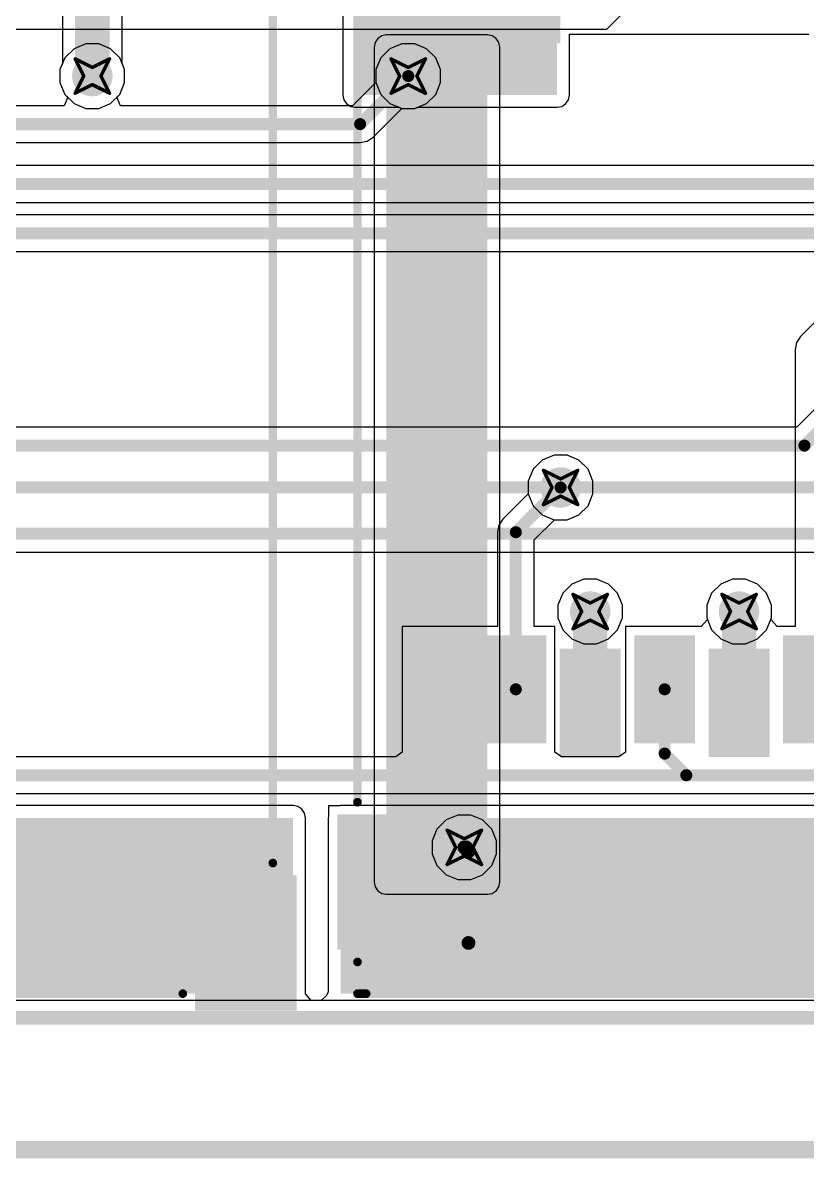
# Model space of a CAD drawing. Header units: inches. Extents: x -3 to 289, y -11 to 89.
# Drawn here: x 88.08 to 99.68, y -9.56 to 7.24 of the extents above; entities that cross this region are included whole.
import ezdxf

# ---------------------------------------------------------------- set-up
doc = ezdxf.new("R2010")
doc.units = ezdxf.units.IN
for name, color, linetype in [('Board Cutout', 216, 'Continuous'), ('Bottom Layer', 5, 'Continuous'), ('Dimension', 6, 'Continuous'), ('Drill Drawing', 1, 'Continuous'), ('Layer 1', 16, 'Continuous'), ('Layer 2', 76, 'Continuous'), ('Top Layer', 1, 'Continuous'), ('Top Overlay', 2, 'Continuous'), ('Top Paste', 8, 'Continuous'), ('Top Solder', 216, 'Continuous'), ('Via Holes', 16, 'Continuous')]:
    doc.layers.add(name, color=color, linetype=linetype)

# ---------------------------------------------------------------- blocks, each defined once
blk = doc.blocks.new('693071010811_4')
at = {"layer": 'Top Layer'}
for points in [[(-5.875, 7.725), (-4.075, 7.725), (-4.075, 6.325), (-5.875, 6.325)], [(-0.175, 7.725), (1.625, 7.725), (1.625, 6.325), (-0.175, 6.325)], [(0.415, -2.125), (1.215, -2.125), (1.215, -3.625), (0.415, -3.625)], [(-6.185, -2.525), (-5.385, -2.525), (-5.385, -4.025), (-6.185, -4.025)], [(-5.085, -2.525), (-4.285, -2.525), (-4.285, -4.025), (-5.085, -4.025)], [(-2.885, -2.525), (-2.085, -2.525), (-2.085, -4.025), (-2.885, -4.025)], [(-0.685, -2.525), (0.115, -2.525), (0.115, -4.025), (-0.685, -4.025)], [(1.515, -2.525), (2.315, -2.525), (2.315, -4.025), (1.515, -4.025)], [(-3.985, -2.725), (-3.185, -2.725), (-3.185, -4.225), (-3.985, -4.225)], [(-1.785, -2.725), (-0.985, -2.725), (-0.985, -4.225), (-1.785, -4.225)], [(-7.275, -5.175), (-5.875, -5.175), (-5.875, -7.075), (-7.275, -7.075)], [(5.875, -6.075), (7.275, -6.075), (7.275, -7.975), (5.875, -7.975)]]:
    blk.add_hatch(color=1, dxfattribs=at).paths.add_polyline_path(points)
at = {"layer": 'Top Paste'}
for points in [[(-5.875, 7.725), (-4.075, 7.725), (-4.075, 6.325), (-5.875, 6.325)], [(-0.175, 7.725), (1.625, 7.725), (1.625, 6.325), (-0.175, 6.325)], [(0.415, -2.125), (1.215, -2.125), (1.215, -3.625), (0.415, -3.625)], [(-6.185, -2.525), (-5.385, -2.525), (-5.385, -4.025), (-6.185, -4.025)], [(-5.085, -2.525), (-4.285, -2.525), (-4.285, -4.025), (-5.085, -4.025)], [(-2.885, -2.525), (-2.085, -2.525), (-2.085, -4.025), (-2.885, -4.025)], [(-0.685, -2.525), (0.115, -2.525), (0.115, -4.025), (-0.685, -4.025)], [(1.515, -2.525), (2.315, -2.525), (2.315, -4.025), (1.515, -4.025)], [(-3.985, -2.725), (-3.185, -2.725), (-3.185, -4.225), (-3.985, -4.225)], [(-1.785, -2.725), (-0.985, -2.725), (-0.985, -4.225), (-1.785, -4.225)], [(-7.275, -5.175), (-5.875, -5.175), (-5.875, -7.075), (-7.275, -7.075)], [(5.875, -6.075), (7.275, -6.075), (7.275, -7.975), (5.875, -7.975)]]:
    blk.add_hatch(color=8, dxfattribs=at).paths.add_polyline_path(points)
at = {"layer": 'Top Solder'}
for points in [[(-5.925, 7.775), (-4.025, 7.775), (-4.025, 6.275), (-5.925, 6.275)], [(-0.225, 7.775), (1.675, 7.775), (1.675, 6.275), (-0.225, 6.275)], [(0.365, -2.075), (1.265, -2.075), (1.265, -3.675), (0.365, -3.675)], [(-6.235, -2.475), (-5.335, -2.475), (-5.335, -4.075), (-6.235, -4.075)], [(-5.135, -2.475), (-4.235, -2.475), (-4.235, -4.075), (-5.135, -4.075)], [(-2.935, -2.475), (-2.035, -2.475), (-2.035, -4.075), (-2.935, -4.075)], [(-0.735, -2.475), (0.165, -2.475), (0.165, -4.075), (-0.735, -4.075)], [(1.465, -2.475), (2.365, -2.475), (2.365, -4.075), (1.465, -4.075)], [(-4.035, -2.675), (-3.135, -2.675), (-3.135, -4.275), (-4.035, -4.275)], [(-1.835, -2.675), (-0.935, -2.675), (-0.935, -4.275), (-1.835, -4.275)], [(-7.325, -5.125), (-5.825, -5.125), (-5.825, -7.125), (-7.325, -7.125)], [(5.825, -6.025), (7.325, -6.025), (7.325, -8.025), (5.825, -8.025)]]:
    blk.add_hatch(color=216, dxfattribs=at).paths.add_polyline_path(points)
at = {"layer": 'Top Overlay'}
for points in [[(-7.025, 7.425, 0.127, 0.127, 0), (-6.106, 7.425, 0.127, 0.127, 0)], [(-7.025, 7.175, 0.127, 0.127, 0), (-7.025, 7.425, 0.127, 0.127, 0)], [(-3.844, 7.425, 0.127, 0.127, 0), (-0.406, 7.425, 0.127, 0.127, 0)], [(1.855, 7.426, 0.127, 0.127, 0), (5.274, 7.426, 0.127, 0.127, 0)], [(5.274, 7.426, 0.127, 0.127, 0), (6.975, 7.426, 0.127, 0.127, 0)], [(6.975, -5.844, 0.127, 0.127, 0), (6.975, 7.426, 0.127, 0.127, 0)], [(-7.025, -4.944, 0.127, 0.127, 0), (-7.025, 7.175, 0.127, 0.127, 0)], [(-7.025, -7.775, 0.127, 0.127, 0), (-7.025, -7.306, 0.127, 0.127, 0)], [(-7.025, -7.775, 0.127, 0.127, 0), (-6.896, -7.775, 0.127, 0.127, 0)], [(-6.896, -7.775, 0.127, 0.127, 0), (5.644, -7.775, 0.127, 0.127, 0)]]:
    blk.add_lwpolyline(points, format="xyseb", dxfattribs=at)
for points in [[(-7.057, 7.425, 0.0635, 0.0635, 1), (-6.993, 7.425, 0.0635, 0.0635, 1)], [(-7.057, 7.425, 0.0635, 0.0635, 1), (-6.993, 7.425, 0.0635, 0.0635, 1)], [(-6.138, 7.425, 0.0635, 0.0635, 1), (-6.074, 7.425, 0.0635, 0.0635, 1)], [(-3.876, 7.425, 0.0635, 0.0635, 1), (-3.812, 7.425, 0.0635, 0.0635, 1)], [(-0.438, 7.425, 0.0635, 0.0635, 1), (-0.374, 7.425, 0.0635, 0.0635, 1)], [(1.824, 7.426, 0.0635, 0.0635, 1), (1.887, 7.426, 0.0635, 0.0635, 1)], [(5.242, 7.426, 0.0635, 0.0635, 1), (5.306, 7.426, 0.0635, 0.0635, 1)], [(5.242, 7.426, 0.0635, 0.0635, 1), (5.306, 7.426, 0.0635, 0.0635, 1)], [(6.943, 7.426, 0.0635, 0.0635, 1), (7.007, 7.426, 0.0635, 0.0635, 1)], [(6.943, 7.426, 0.0635, 0.0635, 1), (7.007, 7.426, 0.0635, 0.0635, 1)], [(-7.057, 7.175, 0.0635, 0.0635, 1), (-6.993, 7.175, 0.0635, 0.0635, 1)], [(-7.057, 7.175, 0.0635, 0.0635, 1), (-6.993, 7.175, 0.0635, 0.0635, 1)], [(-7.057, -4.944, 0.0635, 0.0635, 1), (-6.993, -4.944, 0.0635, 0.0635, 1)], [(6.943, -5.844, 0.0635, 0.0635, 1), (7.007, -5.844, 0.0635, 0.0635, 1)], [(-7.057, -7.306, 0.0635, 0.0635, 1), (-6.993, -7.306, 0.0635, 0.0635, 1)], [(-7.057, -7.775, 0.0635, 0.0635, 1), (-6.993, -7.775, 0.0635, 0.0635, 1)], [(-7.057, -7.775, 0.0635, 0.0635, 1), (-6.993, -7.775, 0.0635, 0.0635, 1)], [(-6.928, -7.775, 0.0635, 0.0635, 1), (-6.864, -7.775, 0.0635, 0.0635, 1)], [(-6.928, -7.775, 0.0635, 0.0635, 1), (-6.864, -7.775, 0.0635, 0.0635, 1)], [(5.612, -7.775, 0.0635, 0.0635, 1), (5.676, -7.775, 0.0635, 0.0635, 1)]]:
    blk.add_lwpolyline(points, format="xyseb", close=True, dxfattribs=at)
blk = doc.blocks.new('693071010811_83')
at = {"layer": 'Top Layer'}
for points in [[(-5.875, 7.725), (-4.075, 7.725), (-4.075, 6.325), (-5.875, 6.325)], [(-0.175, 7.725), (1.625, 7.725), (1.625, 6.325), (-0.175, 6.325)], [(0.415, -2.125), (1.215, -2.125), (1.215, -3.625), (0.415, -3.625)], [(-6.185, -2.525), (-5.385, -2.525), (-5.385, -4.025), (-6.185, -4.025)], [(-5.085, -2.525), (-4.285, -2.525), (-4.285, -4.025), (-5.085, -4.025)], [(-2.885, -2.525), (-2.085, -2.525), (-2.085, -4.025), (-2.885, -4.025)], [(-0.685, -2.525), (0.115, -2.525), (0.115, -4.025), (-0.685, -4.025)], [(1.515, -2.525), (2.315, -2.525), (2.315, -4.025), (1.515, -4.025)], [(-3.985, -2.725), (-3.185, -2.725), (-3.185, -4.225), (-3.985, -4.225)], [(-1.785, -2.725), (-0.985, -2.725), (-0.985, -4.225), (-1.785, -4.225)], [(-7.275, -5.175), (-5.875, -5.175), (-5.875, -7.075), (-7.275, -7.075)], [(5.875, -6.075), (7.275, -6.075), (7.275, -7.975), (5.875, -7.975)]]:
    blk.add_hatch(color=1, dxfattribs=at).paths.add_polyline_path(points)
at = {"layer": 'Top Paste'}
for points in [[(-5.875, 7.725), (-4.075, 7.725), (-4.075, 6.325), (-5.875, 6.325)], [(-0.175, 7.725), (1.625, 7.725), (1.625, 6.325), (-0.175, 6.325)], [(0.415, -2.125), (1.215, -2.125), (1.215, -3.625), (0.415, -3.625)], [(-6.185, -2.525), (-5.385, -2.525), (-5.385, -4.025), (-6.185, -4.025)], [(-5.085, -2.525), (-4.285, -2.525), (-4.285, -4.025), (-5.085, -4.025)], [(-2.885, -2.525), (-2.085, -2.525), (-2.085, -4.025), (-2.885, -4.025)], [(-0.685, -2.525), (0.115, -2.525), (0.115, -4.025), (-0.685, -4.025)], [(1.515, -2.525), (2.315, -2.525), (2.315, -4.025), (1.515, -4.025)], [(-3.985, -2.725), (-3.185, -2.725), (-3.185, -4.225), (-3.985, -4.225)], [(-1.785, -2.725), (-0.985, -2.725), (-0.985, -4.225), (-1.785, -4.225)], [(-7.275, -5.175), (-5.875, -5.175), (-5.875, -7.075), (-7.275, -7.075)], [(5.875, -6.075), (7.275, -6.075), (7.275, -7.975), (5.875, -7.975)]]:
    blk.add_hatch(color=8, dxfattribs=at).paths.add_polyline_path(points)
at = {"layer": 'Top Solder'}
for points in [[(-5.925, 7.775), (-4.025, 7.775), (-4.025, 6.275), (-5.925, 6.275)], [(-0.225, 7.775), (1.675, 7.775), (1.675, 6.275), (-0.225, 6.275)], [(0.365, -2.075), (1.265, -2.075), (1.265, -3.675), (0.365, -3.675)], [(-6.235, -2.475), (-5.335, -2.475), (-5.335, -4.075), (-6.235, -4.075)], [(-5.135, -2.475), (-4.235, -2.475), (-4.235, -4.075), (-5.135, -4.075)], [(-2.935, -2.475), (-2.035, -2.475), (-2.035, -4.075), (-2.935, -4.075)], [(-0.735, -2.475), (0.165, -2.475), (0.165, -4.075), (-0.735, -4.075)], [(1.465, -2.475), (2.365, -2.475), (2.365, -4.075), (1.465, -4.075)], [(-4.035, -2.675), (-3.135, -2.675), (-3.135, -4.275), (-4.035, -4.275)], [(-1.835, -2.675), (-0.935, -2.675), (-0.935, -4.275), (-1.835, -4.275)], [(-7.325, -5.125), (-5.825, -5.125), (-5.825, -7.125), (-7.325, -7.125)], [(5.825, -6.025), (7.325, -6.025), (7.325, -8.025), (5.825, -8.025)]]:
    blk.add_hatch(color=216, dxfattribs=at).paths.add_polyline_path(points)
at = {"layer": 'Top Overlay'}
for points in [[(-7.025, 7.175, 0.127, 0.127, 0), (-7.025, 7.425, 0.127, 0.127, 0)], [(-7.025, 7.425, 0.127, 0.127, 0), (-6.106, 7.425, 0.127, 0.127, 0)], [(-3.844, 7.425, 0.127, 0.127, 0), (-0.406, 7.425, 0.127, 0.127, 0)], [(1.855, 7.426, 0.127, 0.127, 0), (5.274, 7.426, 0.127, 0.127, 0)], [(5.274, 7.426, 0.127, 0.127, 0), (6.975, 7.426, 0.127, 0.127, 0)], [(6.975, -5.844, 0.127, 0.127, 0), (6.975, 7.426, 0.127, 0.127, 0)], [(-7.025, -4.944, 0.127, 0.127, 0), (-7.025, 7.175, 0.127, 0.127, 0)], [(-7.025, -7.775, 0.127, 0.127, 0), (-7.025, -7.306, 0.127, 0.127, 0)], [(-7.025, -7.775, 0.127, 0.127, 0), (-6.896, -7.775, 0.127, 0.127, 0)], [(-6.896, -7.775, 0.127, 0.127, 0), (5.644, -7.775, 0.127, 0.127, 0)]]:
    blk.add_lwpolyline(points, format="xyseb", dxfattribs=at)
for points in [[(-7.057, 7.425, 0.0635, 0.0635, 1), (-6.993, 7.425, 0.0635, 0.0635, 1)], [(-7.057, 7.425, 0.0635, 0.0635, 1), (-6.993, 7.425, 0.0635, 0.0635, 1)], [(-6.138, 7.425, 0.0635, 0.0635, 1), (-6.074, 7.425, 0.0635, 0.0635, 1)], [(-3.876, 7.425, 0.0635, 0.0635, 1), (-3.812, 7.425, 0.0635, 0.0635, 1)], [(-0.438, 7.425, 0.0635, 0.0635, 1), (-0.374, 7.425, 0.0635, 0.0635, 1)], [(1.824, 7.426, 0.0635, 0.0635, 1), (1.887, 7.426, 0.0635, 0.0635, 1)], [(5.242, 7.426, 0.0635, 0.0635, 1), (5.306, 7.426, 0.0635, 0.0635, 1)], [(5.242, 7.426, 0.0635, 0.0635, 1), (5.306, 7.426, 0.0635, 0.0635, 1)], [(6.943, 7.426, 0.0635, 0.0635, 1), (7.007, 7.426, 0.0635, 0.0635, 1)], [(6.943, 7.426, 0.0635, 0.0635, 1), (7.007, 7.426, 0.0635, 0.0635, 1)], [(-7.057, 7.175, 0.0635, 0.0635, 1), (-6.993, 7.175, 0.0635, 0.0635, 1)], [(-7.057, 7.175, 0.0635, 0.0635, 1), (-6.993, 7.175, 0.0635, 0.0635, 1)], [(-7.057, -4.944, 0.0635, 0.0635, 1), (-6.993, -4.944, 0.0635, 0.0635, 1)], [(6.943, -5.844, 0.0635, 0.0635, 1), (7.007, -5.844, 0.0635, 0.0635, 1)], [(-7.057, -7.306, 0.0635, 0.0635, 1), (-6.993, -7.306, 0.0635, 0.0635, 1)], [(-7.057, -7.775, 0.0635, 0.0635, 1), (-6.993, -7.775, 0.0635, 0.0635, 1)], [(-7.057, -7.775, 0.0635, 0.0635, 1), (-6.993, -7.775, 0.0635, 0.0635, 1)], [(-6.928, -7.775, 0.0635, 0.0635, 1), (-6.864, -7.775, 0.0635, 0.0635, 1)], [(-6.928, -7.775, 0.0635, 0.0635, 1), (-6.864, -7.775, 0.0635, 0.0635, 1)], [(5.612, -7.775, 0.0635, 0.0635, 1), (5.676, -7.775, 0.0635, 0.0635, 1)]]:
    blk.add_lwpolyline(points, format="xyseb", close=True, dxfattribs=at)

msp = doc.modelspace()

# ---------------------------------------------------------------- hatches: boundary and pattern name
at = {"layer": 'Bottom Layer'}
h = msp.add_hatch(color=5, dxfattribs=at)
edge = h.paths.add_edge_path()
edge.add_arc((89.113, 6.446), 0.3, 0, 360)
h = msp.add_hatch(color=5, dxfattribs=at)
edge = h.paths.add_edge_path()
edge.add_arc((93.783, 6.446), 0.3, 0, 360)
h = msp.add_hatch(color=5, dxfattribs=at)
edge = h.paths.add_edge_path()
edge.add_arc((96.035, 0.363), 0.3, 0, 360)
h = msp.add_hatch(color=5, dxfattribs=at)
edge = h.paths.add_edge_path()
edge.add_arc((96.472, -1.472), 0.3, 0, 360)
h = msp.add_hatch(color=5, dxfattribs=at)
edge = h.paths.add_edge_path()
edge.add_arc((98.672, -1.472), 0.3, 0, 360)
h = msp.add_hatch(color=5, dxfattribs=at)
edge = h.paths.add_edge_path()
edge.add_arc((94.612, -4.959), 0.3, 0, 360)
at = {"layer": 'Layer 1'}
h = msp.add_hatch(color=16, dxfattribs=at)
edge = h.paths.add_edge_path()
edge.add_arc((89.113, 6.446), 0.3, 0, 360)
h = msp.add_hatch(color=16, dxfattribs=at)
edge = h.paths.add_edge_path()
edge.add_arc((93.783, 6.446), 0.3, 0, 360)
h = msp.add_hatch(color=16, dxfattribs=at)
edge = h.paths.add_edge_path()
edge.add_arc((96.035, 0.363), 0.3, 0, 360)
h = msp.add_hatch(color=16, dxfattribs=at)
edge = h.paths.add_edge_path()
edge.add_arc((96.472, -1.472), 0.3, 0, 360)
h = msp.add_hatch(color=16, dxfattribs=at)
edge = h.paths.add_edge_path()
edge.add_arc((98.672, -1.472), 0.3, 0, 360)
h = msp.add_hatch(color=16, dxfattribs=at)
edge = h.paths.add_edge_path()
edge.add_arc((94.612, -4.959), 0.3, 0, 360)
at = {"layer": 'Layer 2'}
h = msp.add_hatch(color=76, dxfattribs=at)
edge = h.paths.add_edge_path()
edge.add_arc((89.113, 6.446), 0.3, 0, 360)
msp.add_hatch(color=76, dxfattribs=at).paths.add_polyline_path([(93.461, -5.472), (94.953, -5.472), (94.953, 6.873), (93.461, 6.873)])
h = msp.add_hatch(color=76, dxfattribs=at)
edge = h.paths.add_edge_path()
edge.add_arc((93.783, 6.446), 0.3, 0, 360)
h = msp.add_hatch(color=76, dxfattribs=at)
edge = h.paths.add_edge_path()
edge.add_arc((96.035, 0.363), 0.3, 0, 360)
h = msp.add_hatch(color=76, dxfattribs=at)
edge = h.paths.add_edge_path()
edge.add_arc((96.472, -1.472), 0.3, 0, 360)
h = msp.add_hatch(color=76, dxfattribs=at)
edge = h.paths.add_edge_path()
edge.add_arc((98.672, -1.472), 0.3, 0, 360)
h = msp.add_hatch(color=76, dxfattribs=at)
edge = h.paths.add_edge_path()
edge.add_arc((94.612, -4.959), 0.3, 0, 360)
at = {"layer": 'Top Layer'}
for points in [[(92.997, 6.166), (95.982, 6.166), (95.982, 8.378), (92.997, 8.378)], [(77.531, -7.122), (92.081, -7.122), (92.081, -4.522), (77.531, -4.522)], [(92.782, -7.122), (107.332, -7.122), (107.332, -4.522), (92.782, -4.522)]]:
    msp.add_hatch(color=1, dxfattribs=at).paths.add_polyline_path(points)
h = msp.add_hatch(color=1, dxfattribs=at)
edge = h.paths.add_edge_path()
edge.add_arc((89.113, 6.446), 0.3, 0, 360)
h = msp.add_hatch(color=1, dxfattribs=at)
edge = h.paths.add_edge_path()
edge.add_arc((93.783, 6.446), 0.3, 0, 360)
h = msp.add_hatch(color=1, dxfattribs=at)
edge = h.paths.add_edge_path()
edge.add_arc((96.035, 0.363), 0.3, 0, 360)
h = msp.add_hatch(color=1, dxfattribs=at)
edge = h.paths.add_edge_path()
edge.add_arc((96.472, -1.472), 0.3, 0, 360)
h = msp.add_hatch(color=1, dxfattribs=at)
edge = h.paths.add_edge_path()
edge.add_arc((98.672, -1.472), 0.3, 0, 360)
h = msp.add_hatch(color=1, dxfattribs=at)
edge = h.paths.add_edge_path()
edge.add_arc((94.612, -4.959), 0.3, 0, 360)
at = {"layer": 'Via Holes'}
h = msp.add_hatch(color=7, dxfattribs=at)
edge = h.paths.add_edge_path()
edge.add_arc((89.113, 6.446), 0.15, 0, 360)
h = msp.add_hatch(color=7, dxfattribs=at)
edge = h.paths.add_edge_path()
edge.add_arc((93.783, 6.446), 0.15, 0, 360)
h = msp.add_hatch(color=7, dxfattribs=at)
edge = h.paths.add_edge_path()
edge.add_arc((96.035, 0.363), 0.15, 0, 360)
h = msp.add_hatch(color=7, dxfattribs=at)
edge = h.paths.add_edge_path()
edge.add_arc((96.472, -1.472), 0.15, 0, 360)
h = msp.add_hatch(color=7, dxfattribs=at)
edge = h.paths.add_edge_path()
edge.add_arc((98.672, -1.472), 0.15, 0, 360)
h = msp.add_hatch(color=7, dxfattribs=at)
edge = h.paths.add_edge_path()
edge.add_arc((94.612, -4.959), 0.15, 0, 360)

# ---------------------------------------------------------------- linework, layer by layer
at = {"layer": 'Board Cutout'}
msp.add_lwpolyline([(62.09, -7.48, 0.2, 0.2, 0), (122.978, -7.48, 0.2, 0.2, 0)], format="xyseb", dxfattribs=at)
at = {"layer": 'Bottom Layer'}
for p, q in [((96.719, 7.14), (98.825, 9.246)), ((71.25, 7.14), (96.719, 7.14)), ((89.018, 6.924), (88.843, 6.851)), ((89.208, 6.924), (89.018, 6.924)), ((89.384, 6.851), (89.208, 6.924)), ((93.688, 6.924), (93.512, 6.851)), ((93.878, 6.924), (93.688, 6.924)), ((94.054, 6.851), (93.878, 6.924)), ((88.708, 6.717), (88.635, 6.541)), ((88.843, 6.851), (88.708, 6.717)), ((89.518, 6.717), (89.384, 6.851)), ((89.591, 6.541), (89.518, 6.717)), ((93.378, 6.717), (93.305, 6.541)), ((93.512, 6.851), (93.378, 6.717)), ((94.188, 6.717), (94.054, 6.851)), ((94.261, 6.541), (94.188, 6.717)), ((88.635, 6.541), (88.635, 6.351)), ((89.591, 6.351), (89.591, 6.541)), ((93.305, 6.541), (93.305, 6.351)), ((94.261, 6.351), (94.261, 6.541)), ((88.635, 6.351), (88.708, 6.175)), ((89.518, 6.175), (89.591, 6.351)), ((93.305, 6.351), (93.378, 6.175)), ((94.188, 6.175), (94.261, 6.351)), ((88.708, 6.175), (88.843, 6.041)), ((89.384, 6.041), (89.518, 6.175)), ((93.378, 6.175), (93.512, 6.041)), ((94.054, 6.041), (94.188, 6.175)), ((88.843, 6.041), (89.018, 5.968)), ((89.018, 5.968), (89.208, 5.968)), ((89.208, 5.968), (89.384, 6.041)), ((93.512, 6.041), (93.688, 5.968)), ((93.688, 5.968), (93.878, 5.968)), ((93.878, 5.968), (94.054, 6.041)), ((95.94, 0.841), (95.764, 0.768)), ((96.13, 0.841), (95.94, 0.841)), ((96.305, 0.768), (96.13, 0.841)), ((95.764, 0.768), (95.63, 0.634)), ((96.44, 0.634), (96.305, 0.768)), ((95.63, 0.634), (95.557, 0.458)), ((96.513, 0.458), (96.44, 0.634)), ((95.557, 0.458), (95.557, 0.268)), ((96.513, 0.268), (96.513, 0.458)), ((95.557, 0.268), (95.63, 0.093)), ((96.44, 0.093), (96.513, 0.268)), ((95.63, 0.093), (95.764, -0.042)), ((96.305, -0.042), (96.44, 0.093)), ((95.764, -0.042), (95.94, -0.114)), ((95.94, -0.114), (96.13, -0.114)), ((96.13, -0.114), (96.305, -0.042)), ((96.377, -0.994), (96.202, -1.067)), ((96.567, -0.994), (96.377, -0.994)), ((96.743, -1.067), (96.567, -0.994)), ((96.202, -1.067), (96.067, -1.201)), ((96.877, -1.201), (96.743, -1.067)), ((96.067, -1.201), (95.995, -1.377)), ((96.95, -1.377), (96.877, -1.201)), ((95.995, -1.377), (95.995, -1.567)), ((96.95, -1.567), (96.95, -1.377)), ((95.995, -1.567), (96.067, -1.743)), ((96.877, -1.743), (96.95, -1.567)), ((96.067, -1.743), (96.202, -1.877)), ((96.743, -1.877), (96.877, -1.743)), ((96.202, -1.877), (96.377, -1.95)), ((96.377, -1.95), (96.567, -1.95)), ((96.567, -1.95), (96.743, -1.877)), ((94.517, -4.481), (94.341, -4.554)), ((94.707, -4.481), (94.517, -4.481)), ((94.882, -4.554), (94.707, -4.481)), ((94.207, -4.688), (94.134, -4.864)), ((94.341, -4.554), (94.207, -4.688)), ((95.017, -4.688), (94.882, -4.554)), ((95.089, -4.864), (95.017, -4.688)), ((94.134, -4.864), (94.134, -5.054)), ((95.089, -5.054), (95.089, -4.864)), ((94.134, -5.054), (94.207, -5.229)), ((95.017, -5.229), (95.089, -5.054)), ((94.207, -5.229), (94.341, -5.364)), ((94.341, -5.364), (94.517, -5.436)), ((94.707, -5.436), (94.882, -5.364)), ((94.882, -5.364), (95.017, -5.229)), ((94.517, -5.436), (94.707, -5.436)), ((106.931, -7.221), (62.09, -7.221))]:
    msp.add_line(p, q, dxfattribs=at)
at = {"layer": 'Dimension'}
msp.add_lwpolyline([(67.831, -9.429, 0.254, 0.254, 0), (124.998, -9.429, 0.254, 0.254, 0)], format="xyseb", dxfattribs=at)
at = {"layer": 'Drill Drawing'}
for points in [[(88.859, 6.7, 0.0508, 0.0508, 0), (89.113, 6.573, 0.0508, 0.0508, 0)], [(88.859, 6.7, 0.0508, 0.0508, 0), (88.986, 6.446, 0.0508, 0.0508, 0)], [(89.113, 6.573, 0.0508, 0.0508, 0), (89.367, 6.7, 0.0508, 0.0508, 0)], [(89.24, 6.446, 0.0508, 0.0508, 0), (89.367, 6.7, 0.0508, 0.0508, 0)], [(93.529, 6.7, 0.0508, 0.0508, 0), (93.783, 6.573, 0.0508, 0.0508, 0)], [(93.529, 6.7, 0.0508, 0.0508, 0), (93.656, 6.446, 0.0508, 0.0508, 0)], [(93.783, 6.573, 0.0508, 0.0508, 0), (94.037, 6.7, 0.0508, 0.0508, 0)], [(93.91, 6.446, 0.0508, 0.0508, 0), (94.037, 6.7, 0.0508, 0.0508, 0)], [(88.859, 6.192, 0.0508, 0.0508, 0), (88.986, 6.446, 0.0508, 0.0508, 0)], [(89.24, 6.446, 0.0508, 0.0508, 0), (89.367, 6.192, 0.0508, 0.0508, 0)], [(93.529, 6.192, 0.0508, 0.0508, 0), (93.656, 6.446, 0.0508, 0.0508, 0)], [(93.91, 6.446, 0.0508, 0.0508, 0), (94.037, 6.192, 0.0508, 0.0508, 0)], [(88.859, 6.192, 0.0508, 0.0508, 0), (89.113, 6.319, 0.0508, 0.0508, 0)], [(89.113, 6.319, 0.0508, 0.0508, 0), (89.367, 6.192, 0.0508, 0.0508, 0)], [(93.529, 6.192, 0.0508, 0.0508, 0), (93.783, 6.319, 0.0508, 0.0508, 0)], [(93.783, 6.319, 0.0508, 0.0508, 0), (94.037, 6.192, 0.0508, 0.0508, 0)], [(95.781, 0.617, 0.0508, 0.0508, 0), (96.035, 0.49, 0.0508, 0.0508, 0)], [(95.781, 0.617, 0.0508, 0.0508, 0), (95.908, 0.363, 0.0508, 0.0508, 0)], [(96.035, 0.49, 0.0508, 0.0508, 0), (96.289, 0.617, 0.0508, 0.0508, 0)], [(96.162, 0.363, 0.0508, 0.0508, 0), (96.289, 0.617, 0.0508, 0.0508, 0)], [(95.781, 0.109, 0.0508, 0.0508, 0), (95.908, 0.363, 0.0508, 0.0508, 0)], [(96.162, 0.363, 0.0508, 0.0508, 0), (96.289, 0.109, 0.0508, 0.0508, 0)], [(95.781, 0.109, 0.0508, 0.0508, 0), (96.035, 0.236, 0.0508, 0.0508, 0)], [(96.035, 0.236, 0.0508, 0.0508, 0), (96.289, 0.109, 0.0508, 0.0508, 0)], [(96.218, -1.218, 0.0508, 0.0508, 0), (96.472, -1.345, 0.0508, 0.0508, 0)], [(96.218, -1.218, 0.0508, 0.0508, 0), (96.345, -1.472, 0.0508, 0.0508, 0)], [(96.472, -1.345, 0.0508, 0.0508, 0), (96.726, -1.218, 0.0508, 0.0508, 0)], [(96.599, -1.472, 0.0508, 0.0508, 0), (96.726, -1.218, 0.0508, 0.0508, 0)], [(98.418, -1.218, 0.0508, 0.0508, 0), (98.672, -1.345, 0.0508, 0.0508, 0)], [(98.418, -1.218, 0.0508, 0.0508, 0), (98.545, -1.472, 0.0508, 0.0508, 0)], [(98.672, -1.345, 0.0508, 0.0508, 0), (98.926, -1.218, 0.0508, 0.0508, 0)], [(98.799, -1.472, 0.0508, 0.0508, 0), (98.926, -1.218, 0.0508, 0.0508, 0)], [(96.218, -1.726, 0.0508, 0.0508, 0), (96.345, -1.472, 0.0508, 0.0508, 0)], [(96.599, -1.472, 0.0508, 0.0508, 0), (96.726, -1.726, 0.0508, 0.0508, 0)], [(98.418, -1.726, 0.0508, 0.0508, 0), (98.545, -1.472, 0.0508, 0.0508, 0)], [(98.799, -1.472, 0.0508, 0.0508, 0), (98.926, -1.726, 0.0508, 0.0508, 0)], [(96.218, -1.726, 0.0508, 0.0508, 0), (96.472, -1.599, 0.0508, 0.0508, 0)], [(96.472, -1.599, 0.0508, 0.0508, 0), (96.726, -1.726, 0.0508, 0.0508, 0)], [(98.418, -1.726, 0.0508, 0.0508, 0), (98.672, -1.599, 0.0508, 0.0508, 0)], [(98.672, -1.599, 0.0508, 0.0508, 0), (98.926, -1.726, 0.0508, 0.0508, 0)], [(94.358, -4.705, 0.0508, 0.0508, 0), (94.612, -4.832, 0.0508, 0.0508, 0)], [(94.358, -4.705, 0.0508, 0.0508, 0), (94.485, -4.959, 0.0508, 0.0508, 0)], [(94.612, -4.832, 0.0508, 0.0508, 0), (94.866, -4.705, 0.0508, 0.0508, 0)], [(94.739, -4.959, 0.0508, 0.0508, 0), (94.866, -4.705, 0.0508, 0.0508, 0)], [(94.358, -5.213, 0.0508, 0.0508, 0), (94.485, -4.959, 0.0508, 0.0508, 0)], [(94.739, -4.959, 0.0508, 0.0508, 0), (94.866, -5.213, 0.0508, 0.0508, 0)], [(94.358, -5.213, 0.0508, 0.0508, 0), (94.612, -5.086, 0.0508, 0.0508, 0)], [(94.612, -5.086, 0.0508, 0.0508, 0), (94.866, -5.213, 0.0508, 0.0508, 0)]]:
    msp.add_lwpolyline(points, format="xyseb", dxfattribs=at)
for points in [[(88.847, 6.7, 0.0254, 0.0254, 1), (88.872, 6.7, 0.0254, 0.0254, 1)], [(88.847, 6.7, 0.0254, 0.0254, 1), (88.872, 6.7, 0.0254, 0.0254, 1)], [(89.355, 6.7, 0.0254, 0.0254, 1), (89.38, 6.7, 0.0254, 0.0254, 1)], [(89.355, 6.7, 0.0254, 0.0254, 1), (89.38, 6.7, 0.0254, 0.0254, 1)], [(93.516, 6.7, 0.0254, 0.0254, 1), (93.542, 6.7, 0.0254, 0.0254, 1)], [(93.516, 6.7, 0.0254, 0.0254, 1), (93.542, 6.7, 0.0254, 0.0254, 1)], [(94.024, 6.7, 0.0254, 0.0254, 1), (94.05, 6.7, 0.0254, 0.0254, 1)], [(94.024, 6.7, 0.0254, 0.0254, 1), (94.05, 6.7, 0.0254, 0.0254, 1)], [(89.101, 6.573, 0.0254, 0.0254, 1), (89.126, 6.573, 0.0254, 0.0254, 1)], [(89.101, 6.573, 0.0254, 0.0254, 1), (89.126, 6.573, 0.0254, 0.0254, 1)], [(93.77, 6.573, 0.0254, 0.0254, 1), (93.796, 6.573, 0.0254, 0.0254, 1)], [(93.77, 6.573, 0.0254, 0.0254, 1), (93.796, 6.573, 0.0254, 0.0254, 1)], [(88.974, 6.446, 0.0254, 0.0254, 1), (88.999, 6.446, 0.0254, 0.0254, 1)], [(88.974, 6.446, 0.0254, 0.0254, 1), (88.999, 6.446, 0.0254, 0.0254, 1)], [(89.228, 6.446, 0.0254, 0.0254, 1), (89.253, 6.446, 0.0254, 0.0254, 1)], [(89.228, 6.446, 0.0254, 0.0254, 1), (89.253, 6.446, 0.0254, 0.0254, 1)], [(93.643, 6.446, 0.0254, 0.0254, 1), (93.669, 6.446, 0.0254, 0.0254, 1)], [(93.643, 6.446, 0.0254, 0.0254, 1), (93.669, 6.446, 0.0254, 0.0254, 1)], [(93.897, 6.446, 0.0254, 0.0254, 1), (93.923, 6.446, 0.0254, 0.0254, 1)], [(93.897, 6.446, 0.0254, 0.0254, 1), (93.923, 6.446, 0.0254, 0.0254, 1)], [(88.847, 6.192, 0.0254, 0.0254, 1), (88.872, 6.192, 0.0254, 0.0254, 1)], [(88.847, 6.192, 0.0254, 0.0254, 1), (88.872, 6.192, 0.0254, 0.0254, 1)], [(89.101, 6.319, 0.0254, 0.0254, 1), (89.126, 6.319, 0.0254, 0.0254, 1)], [(89.101, 6.319, 0.0254, 0.0254, 1), (89.126, 6.319, 0.0254, 0.0254, 1)], [(89.355, 6.192, 0.0254, 0.0254, 1), (89.38, 6.192, 0.0254, 0.0254, 1)], [(89.355, 6.192, 0.0254, 0.0254, 1), (89.38, 6.192, 0.0254, 0.0254, 1)], [(93.516, 6.192, 0.0254, 0.0254, 1), (93.542, 6.192, 0.0254, 0.0254, 1)], [(93.516, 6.192, 0.0254, 0.0254, 1), (93.542, 6.192, 0.0254, 0.0254, 1)], [(93.77, 6.319, 0.0254, 0.0254, 1), (93.796, 6.319, 0.0254, 0.0254, 1)], [(93.77, 6.319, 0.0254, 0.0254, 1), (93.796, 6.319, 0.0254, 0.0254, 1)], [(94.024, 6.192, 0.0254, 0.0254, 1), (94.05, 6.192, 0.0254, 0.0254, 1)], [(94.024, 6.192, 0.0254, 0.0254, 1), (94.05, 6.192, 0.0254, 0.0254, 1)], [(95.768, 0.617, 0.0254, 0.0254, 1), (95.793, 0.617, 0.0254, 0.0254, 1)], [(95.768, 0.617, 0.0254, 0.0254, 1), (95.793, 0.617, 0.0254, 0.0254, 1)], [(96.022, 0.49, 0.0254, 0.0254, 1), (96.047, 0.49, 0.0254, 0.0254, 1)], [(96.022, 0.49, 0.0254, 0.0254, 1), (96.047, 0.49, 0.0254, 0.0254, 1)], [(96.276, 0.617, 0.0254, 0.0254, 1), (96.301, 0.617, 0.0254, 0.0254, 1)], [(96.276, 0.617, 0.0254, 0.0254, 1), (96.301, 0.617, 0.0254, 0.0254, 1)], [(95.895, 0.363, 0.0254, 0.0254, 1), (95.92, 0.363, 0.0254, 0.0254, 1)], [(95.895, 0.363, 0.0254, 0.0254, 1), (95.92, 0.363, 0.0254, 0.0254, 1)], [(96.149, 0.363, 0.0254, 0.0254, 1), (96.174, 0.363, 0.0254, 0.0254, 1)], [(96.149, 0.363, 0.0254, 0.0254, 1), (96.174, 0.363, 0.0254, 0.0254, 1)], [(96.022, 0.236, 0.0254, 0.0254, 1), (96.047, 0.236, 0.0254, 0.0254, 1)], [(96.022, 0.236, 0.0254, 0.0254, 1), (96.047, 0.236, 0.0254, 0.0254, 1)], [(95.768, 0.109, 0.0254, 0.0254, 1), (95.793, 0.109, 0.0254, 0.0254, 1)], [(95.768, 0.109, 0.0254, 0.0254, 1), (95.793, 0.109, 0.0254, 0.0254, 1)], [(96.276, 0.109, 0.0254, 0.0254, 1), (96.301, 0.109, 0.0254, 0.0254, 1)], [(96.276, 0.109, 0.0254, 0.0254, 1), (96.301, 0.109, 0.0254, 0.0254, 1)], [(96.206, -1.218, 0.0254, 0.0254, 1), (96.231, -1.218, 0.0254, 0.0254, 1)], [(96.206, -1.218, 0.0254, 0.0254, 1), (96.231, -1.218, 0.0254, 0.0254, 1)], [(96.46, -1.345, 0.0254, 0.0254, 1), (96.485, -1.345, 0.0254, 0.0254, 1)], [(96.46, -1.345, 0.0254, 0.0254, 1), (96.485, -1.345, 0.0254, 0.0254, 1)], [(96.714, -1.218, 0.0254, 0.0254, 1), (96.739, -1.218, 0.0254, 0.0254, 1)], [(96.714, -1.218, 0.0254, 0.0254, 1), (96.739, -1.218, 0.0254, 0.0254, 1)], [(98.406, -1.218, 0.0254, 0.0254, 1), (98.431, -1.218, 0.0254, 0.0254, 1)], [(98.406, -1.218, 0.0254, 0.0254, 1), (98.431, -1.218, 0.0254, 0.0254, 1)], [(98.66, -1.345, 0.0254, 0.0254, 1), (98.685, -1.345, 0.0254, 0.0254, 1)], [(98.66, -1.345, 0.0254, 0.0254, 1), (98.685, -1.345, 0.0254, 0.0254, 1)], [(98.914, -1.218, 0.0254, 0.0254, 1), (98.939, -1.218, 0.0254, 0.0254, 1)], [(98.914, -1.218, 0.0254, 0.0254, 1), (98.939, -1.218, 0.0254, 0.0254, 1)], [(96.333, -1.472, 0.0254, 0.0254, 1), (96.358, -1.472, 0.0254, 0.0254, 1)], [(96.333, -1.472, 0.0254, 0.0254, 1), (96.358, -1.472, 0.0254, 0.0254, 1)], [(96.587, -1.472, 0.0254, 0.0254, 1), (96.612, -1.472, 0.0254, 0.0254, 1)], [(96.587, -1.472, 0.0254, 0.0254, 1), (96.612, -1.472, 0.0254, 0.0254, 1)], [(98.533, -1.472, 0.0254, 0.0254, 1), (98.558, -1.472, 0.0254, 0.0254, 1)], [(98.533, -1.472, 0.0254, 0.0254, 1), (98.558, -1.472, 0.0254, 0.0254, 1)], [(98.787, -1.472, 0.0254, 0.0254, 1), (98.812, -1.472, 0.0254, 0.0254, 1)], [(98.787, -1.472, 0.0254, 0.0254, 1), (98.812, -1.472, 0.0254, 0.0254, 1)], [(96.46, -1.599, 0.0254, 0.0254, 1), (96.485, -1.599, 0.0254, 0.0254, 1)], [(96.46, -1.599, 0.0254, 0.0254, 1), (96.485, -1.599, 0.0254, 0.0254, 1)], [(98.66, -1.599, 0.0254, 0.0254, 1), (98.685, -1.599, 0.0254, 0.0254, 1)], [(98.66, -1.599, 0.0254, 0.0254, 1), (98.685, -1.599, 0.0254, 0.0254, 1)], [(96.206, -1.726, 0.0254, 0.0254, 1), (96.231, -1.726, 0.0254, 0.0254, 1)], [(96.206, -1.726, 0.0254, 0.0254, 1), (96.231, -1.726, 0.0254, 0.0254, 1)], [(96.714, -1.726, 0.0254, 0.0254, 1), (96.739, -1.726, 0.0254, 0.0254, 1)], [(96.714, -1.726, 0.0254, 0.0254, 1), (96.739, -1.726, 0.0254, 0.0254, 1)], [(98.406, -1.726, 0.0254, 0.0254, 1), (98.431, -1.726, 0.0254, 0.0254, 1)], [(98.406, -1.726, 0.0254, 0.0254, 1), (98.431, -1.726, 0.0254, 0.0254, 1)], [(98.914, -1.726, 0.0254, 0.0254, 1), (98.939, -1.726, 0.0254, 0.0254, 1)], [(98.914, -1.726, 0.0254, 0.0254, 1), (98.939, -1.726, 0.0254, 0.0254, 1)], [(94.345, -4.705, 0.0254, 0.0254, 1), (94.37, -4.705, 0.0254, 0.0254, 1)], [(94.345, -4.705, 0.0254, 0.0254, 1), (94.37, -4.705, 0.0254, 0.0254, 1)], [(94.853, -4.705, 0.0254, 0.0254, 1), (94.878, -4.705, 0.0254, 0.0254, 1)], [(94.853, -4.705, 0.0254, 0.0254, 1), (94.878, -4.705, 0.0254, 0.0254, 1)], [(94.599, -4.832, 0.0254, 0.0254, 1), (94.624, -4.832, 0.0254, 0.0254, 1)], [(94.599, -4.832, 0.0254, 0.0254, 1), (94.624, -4.832, 0.0254, 0.0254, 1)], [(94.472, -4.959, 0.0254, 0.0254, 1), (94.497, -4.959, 0.0254, 0.0254, 1)], [(94.472, -4.959, 0.0254, 0.0254, 1), (94.497, -4.959, 0.0254, 0.0254, 1)], [(94.726, -4.959, 0.0254, 0.0254, 1), (94.751, -4.959, 0.0254, 0.0254, 1)], [(94.726, -4.959, 0.0254, 0.0254, 1), (94.751, -4.959, 0.0254, 0.0254, 1)], [(94.345, -5.213, 0.0254, 0.0254, 1), (94.37, -5.213, 0.0254, 0.0254, 1)], [(94.345, -5.213, 0.0254, 0.0254, 1), (94.37, -5.213, 0.0254, 0.0254, 1)], [(94.599, -5.086, 0.0254, 0.0254, 1), (94.624, -5.086, 0.0254, 0.0254, 1)], [(94.599, -5.086, 0.0254, 0.0254, 1), (94.624, -5.086, 0.0254, 0.0254, 1)], [(94.853, -5.213, 0.0254, 0.0254, 1), (94.878, -5.213, 0.0254, 0.0254, 1)], [(94.853, -5.213, 0.0254, 0.0254, 1), (94.878, -5.213, 0.0254, 0.0254, 1)]]:
    msp.add_lwpolyline(points, format="xyseb", close=True, dxfattribs=at)
at = {"layer": 'Layer 1'}
for p, q in [((89.018, 6.924), (88.843, 6.851)), ((89.208, 6.924), (89.018, 6.924)), ((89.384, 6.851), (89.208, 6.924)), ((93.688, 6.924), (93.512, 6.851)), ((93.878, 6.924), (93.688, 6.924)), ((94.054, 6.851), (93.878, 6.924)), ((88.708, 6.717), (88.635, 6.541)), ((88.843, 6.851), (88.708, 6.717)), ((89.518, 6.717), (89.384, 6.851)), ((89.591, 6.541), (89.518, 6.717)), ((93.378, 6.717), (93.305, 6.541)), ((93.512, 6.851), (93.378, 6.717)), ((94.188, 6.717), (94.054, 6.851)), ((94.261, 6.541), (94.188, 6.717)), ((88.635, 6.541), (88.635, 6.351)), ((89.591, 6.351), (89.591, 6.541)), ((93.305, 6.541), (93.305, 6.353)), ((94.261, 6.351), (94.261, 6.541)), ((88.635, 6.351), (88.708, 6.175)), ((89.518, 6.175), (89.591, 6.351)), ((93.305, 6.353), (92.959, 6.007)), ((94.188, 6.175), (94.261, 6.351)), ((88.75, 6.134), (88.697, 6.007)), ((88.708, 6.175), (88.75, 6.134)), ((89.477, 6.134), (89.518, 6.175)), ((89.529, 6.007), (89.477, 6.134)), ((94.054, 6.041), (94.188, 6.175)), ((88.697, 6.007), (87.247, 6.007)), ((92.959, 6.007), (89.529, 6.007)), ((93.264, 5.542), (93.69, 5.968)), ((93.69, 5.968), (93.878, 5.968)), ((93.878, 5.968), (94.054, 6.041)), ((93.176, 5.483), (93.264, 5.542)), ((72.655, 5.463), (93.072, 5.463)), ((93.072, 5.463), (93.176, 5.483)), ((105.872, 5.123), (65.748, 5.123)), ((65.636, 4.579), (101.096, 4.579)), ((100.382, 2.111), (99.525, 1.254)), ((99.525, 1.254), (72.838, 1.254)), ((86.147, -0.594), (115.62, -0.594)), ((98.577, -0.994), (98.402, -1.067)), ((98.767, -0.994), (98.577, -0.994)), ((98.943, -1.067), (98.767, -0.994)), ((98.402, -1.067), (98.267, -1.201)), ((99.077, -1.201), (98.943, -1.067)), ((98.267, -1.201), (98.195, -1.377)), ((99.15, -1.377), (99.077, -1.201)), ((98.195, -1.377), (98.195, -1.567)), ((99.15, -1.567), (99.15, -1.377)), ((98.195, -1.567), (98.267, -1.743)), ((99.077, -1.743), (99.15, -1.567)), ((98.267, -1.743), (98.402, -1.877)), ((98.943, -1.877), (99.077, -1.743)), ((98.402, -1.877), (98.577, -1.95)), ((98.577, -1.95), (98.767, -1.95)), ((98.767, -1.95), (98.943, -1.877)), ((94.517, -4.481), (94.341, -4.554)), ((94.707, -4.481), (94.517, -4.481)), ((94.882, -4.554), (94.707, -4.481)), ((94.207, -4.688), (94.134, -4.864)), ((94.341, -4.554), (94.207, -4.688)), ((95.017, -4.688), (94.882, -4.554)), ((95.089, -4.864), (95.017, -4.688)), ((94.134, -4.864), (94.134, -5.054)), ((95.089, -5.054), (95.089, -4.864)), ((94.134, -5.054), (94.207, -5.229)), ((95.017, -5.229), (95.089, -5.054)), ((94.207, -5.229), (94.341, -5.364)), ((94.341, -5.364), (94.517, -5.436)), ((94.707, -5.436), (94.882, -5.364)), ((94.882, -5.364), (95.017, -5.229)), ((94.517, -5.436), (94.707, -5.436)), ((122.978, -7.221), (62.09, -7.221))]:
    msp.add_line(p, q, dxfattribs=at)
for points in [[(93.072, 5.735, 0.178, 0.178, 0), (93.783, 6.446, 0.178, 0.178, 0)], [(72.655, 5.735, 0.178, 0.178, 0), (93.072, 5.735, 0.178, 0.178, 0)], [(65.636, 4.851, 0.178, 0.178, 0), (105.985, 4.851, 0.178, 0.178, 0)], [(99.638, 0.982, 0.178, 0.178, 0), (100.86, 2.204, 0.178, 0.178, 0)], [(72.726, 0.982, 0.178, 0.178, 0), (99.638, 0.982, 0.178, 0.178, 0)], [(80.783, 0.363, 0.178, 0.178, 0), (96.035, 0.363, 0.178, 0.178, 0)], [(96.035, 0.363, 0.178, 0.178, 0), (110.472, 0.363, 0.178, 0.178, 0)], [(68.57, -0.322, 0.178, 0.178, 0), (116.024, -0.322, 0.178, 0.178, 0)]]:
    msp.add_lwpolyline(points, format="xyseb", dxfattribs=at)
for points in [[(93.738, 6.446, 0.0889, 0.0889, 1), (93.827, 6.446, 0.0889, 0.0889, 1)], [(93.027, 5.735, 0.0889, 0.0889, 1), (93.116, 5.735, 0.0889, 0.0889, 1)], [(93.027, 5.735, 0.0889, 0.0889, 1), (93.116, 5.735, 0.0889, 0.0889, 1)], [(99.594, 0.982, 0.0889, 0.0889, 1), (99.683, 0.982, 0.0889, 0.0889, 1)], [(99.594, 0.982, 0.0889, 0.0889, 1), (99.683, 0.982, 0.0889, 0.0889, 1)], [(95.99, 0.363, 0.0889, 0.0889, 1), (96.079, 0.363, 0.0889, 0.0889, 1)], [(95.99, 0.363, 0.0889, 0.0889, 1), (96.079, 0.363, 0.0889, 0.0889, 1)]]:
    msp.add_lwpolyline(points, format="xyseb", close=True, dxfattribs=at)
at = {"layer": 'Layer 2'}
for p, q in [((93.461, 7.055), (93.391, 7.041)), ((94.953, 7.055), (93.461, 7.055)), ((95.023, 7.041), (94.953, 7.055)), ((93.293, 6.943), (93.279, 6.873)), ((93.333, 7.001), (93.293, 6.943)), ((93.391, 7.041), (93.333, 7.001)), ((95.082, 7.001), (95.023, 7.041)), ((95.121, 6.943), (95.082, 7.001)), ((95.135, 6.873), (95.121, 6.943)), ((93.279, 6.873), (93.279, -5.472)), ((95.135, -5.472), (95.135, 6.873)), ((95.94, 0.841), (95.764, 0.768)), ((96.13, 0.841), (95.94, 0.841)), ((96.305, 0.768), (96.13, 0.841)), ((95.764, 0.768), (95.63, 0.634)), ((96.44, 0.634), (96.305, 0.768)), ((95.63, 0.634), (95.557, 0.458)), ((96.513, 0.458), (96.44, 0.634)), ((95.557, 0.458), (95.557, 0.268)), ((96.513, 0.268), (96.513, 0.458)), ((95.557, 0.268), (95.63, 0.093)), ((96.44, 0.093), (96.513, 0.268)), ((95.63, 0.093), (95.764, -0.042)), ((96.305, -0.042), (96.44, 0.093)), ((95.764, -0.042), (95.94, -0.114)), ((95.94, -0.114), (96.13, -0.114)), ((96.13, -0.114), (96.305, -0.042)), ((96.377, -0.994), (96.202, -1.067)), ((96.567, -0.994), (96.377, -0.994)), ((96.743, -1.067), (96.567, -0.994)), ((98.577, -0.994), (98.402, -1.067)), ((98.767, -0.994), (98.577, -0.994)), ((98.943, -1.067), (98.767, -0.994)), ((96.202, -1.067), (96.067, -1.201)), ((96.877, -1.201), (96.743, -1.067)), ((98.402, -1.067), (98.267, -1.201)), ((99.077, -1.201), (98.943, -1.067)), ((96.067, -1.201), (95.995, -1.377)), ((96.95, -1.377), (96.877, -1.201)), ((98.267, -1.201), (98.195, -1.377)), ((99.15, -1.377), (99.077, -1.201)), ((95.995, -1.377), (95.995, -1.567)), ((96.95, -1.567), (96.95, -1.377)), ((98.195, -1.377), (98.195, -1.567)), ((99.15, -1.567), (99.15, -1.377)), ((95.995, -1.567), (96.067, -1.743)), ((96.877, -1.743), (96.95, -1.567)), ((98.195, -1.567), (98.267, -1.743)), ((99.077, -1.743), (99.15, -1.567)), ((96.067, -1.743), (96.202, -1.877)), ((96.743, -1.877), (96.877, -1.743)), ((98.267, -1.743), (98.402, -1.877)), ((98.943, -1.877), (99.077, -1.743)), ((96.202, -1.877), (96.377, -1.95)), ((96.377, -1.95), (96.567, -1.95)), ((96.567, -1.95), (96.743, -1.877)), ((98.402, -1.877), (98.577, -1.95)), ((98.577, -1.95), (98.767, -1.95)), ((98.767, -1.95), (98.943, -1.877)), ((93.279, -5.472), (93.293, -5.541)), ((95.121, -5.541), (95.135, -5.472)), ((93.293, -5.541), (93.333, -5.6)), ((93.333, -5.6), (93.391, -5.639)), ((93.391, -5.639), (93.461, -5.653)), ((93.461, -5.653), (94.953, -5.653)), ((94.953, -5.653), (95.023, -5.639)), ((95.023, -5.639), (95.082, -5.6)), ((95.082, -5.6), (95.121, -5.541)), ((122.978, -7.221), (62.09, -7.221))]:
    msp.add_line(p, q, dxfattribs=at)
at = {"layer": 'Top Layer'}
for p, q in [((89.554, 6.632), (89.554, 9.101)), ((88.673, 8.919), (88.673, 6.632)), ((92.816, 8.378), (92.816, 6.166)), ((96.164, 6.166), (96.164, 7.067)), ((96.164, 7.067), (99.701, 7.067)), ((88.673, 6.632), (88.635, 6.541)), ((89.591, 6.541), (89.554, 6.632)), ((88.635, 6.541), (88.635, 6.351)), ((89.591, 6.351), (89.591, 6.541)), ((88.635, 6.351), (88.708, 6.175)), ((89.518, 6.175), (89.591, 6.351)), ((88.708, 6.175), (88.843, 6.041)), ((89.384, 6.041), (89.518, 6.175)), ((92.816, 6.166), (92.83, 6.097)), ((92.83, 6.097), (92.869, 6.038)), ((96.111, 6.038), (96.15, 6.097)), ((96.15, 6.097), (96.164, 6.166)), ((88.843, 6.041), (89.018, 5.968)), ((89.018, 5.968), (89.208, 5.968)), ((89.208, 5.968), (89.384, 6.041)), ((92.869, 6.038), (92.928, 5.998)), ((92.928, 5.998), (92.997, 5.985)), ((92.997, 5.985), (93.648, 5.985)), ((93.648, 5.985), (93.688, 5.968)), ((93.688, 5.968), (93.878, 5.968)), ((93.878, 5.968), (93.918, 5.985)), ((93.918, 5.985), (95.982, 5.985)), ((95.982, 5.985), (96.052, 5.998)), ((96.052, 5.998), (96.111, 6.038)), ((101.09, 4.394), (58.688, 4.394)), ((85.621, 3.85), (100.671, 3.85)), ((100.72, 3.733), (99.58, 2.593)), ((99.58, 2.593), (99.521, 2.505)), ((99.521, 2.505), (99.5, 2.401)), ((99.5, 2.401), (99.5, -1.694)), ((95.94, 0.841), (95.764, 0.768)), ((96.13, 0.841), (95.94, 0.841)), ((96.305, 0.768), (96.13, 0.841)), ((95.764, 0.768), (95.63, 0.634)), ((96.44, 0.634), (96.305, 0.768)), ((95.63, 0.634), (95.557, 0.458)), ((96.513, 0.458), (96.44, 0.634)), ((95.557, 0.458), (95.557, 0.27)), ((96.513, 0.268), (96.513, 0.458)), ((95.557, 0.27), (95.18, -0.107)), ((96.44, 0.093), (96.513, 0.268)), ((96.305, -0.042), (96.44, 0.093)), ((95.18, -0.107), (95.121, -0.195)), ((95.644, -0.412), (95.942, -0.114)), ((95.942, -0.114), (96.13, -0.114)), ((96.13, -0.114), (96.305, -0.042)), ((95.121, -0.195), (95.1, -0.299)), ((95.1, -0.299), (95.1, -1.694)), ((95.644, -1.694), (95.644, -0.412)), ((98.577, -0.994), (98.402, -1.067)), ((98.767, -0.994), (98.577, -0.994)), ((98.943, -1.067), (98.767, -0.994)), ((98.402, -1.067), (98.267, -1.201)), ((99.077, -1.201), (98.943, -1.067)), ((98.267, -1.201), (98.195, -1.377)), ((99.15, -1.377), (99.077, -1.201)), ((98.195, -1.377), (98.195, -1.567)), ((99.15, -1.567), (99.15, -1.377)), ((98.204, -1.589), (98.11, -1.694)), ((98.195, -1.567), (98.204, -1.589)), ((99.141, -1.589), (99.15, -1.567)), ((99.235, -1.694), (99.141, -1.589)), ((95.1, -1.694), (93.695, -1.694)), ((93.695, -1.694), (93.695, -3.493)), ((95.95, -1.694), (95.644, -1.694)), ((95.95, -3.493), (95.95, -1.694)), ((98.11, -1.694), (96.995, -1.694)), ((96.995, -1.694), (96.995, -3.55)), ((99.5, -1.694), (99.235, -1.694)), ((93.695, -3.493), (93.695, -3.55)), ((95.95, -3.55), (95.95, -3.493)), ((93.597, -3.62), (87.397, -3.62)), ((93.695, -3.55), (93.597, -3.62)), ((96.048, -3.62), (95.95, -3.55)), ((96.897, -3.62), (96.048, -3.62)), ((96.995, -3.55), (96.897, -3.62)), ((82.641, -4.164), (97.892, -4.164)), ((97.892, -4.164), (97.892, -4.164)), ((97.892, -4.164), (97.892, -4.164)), ((97.892, -4.164), (112.485, -4.164)), ((92.081, -4.341), (77.531, -4.341)), ((92.151, -4.354), (92.081, -4.341)), ((92.21, -4.394), (92.151, -4.354)), ((92.765, -4.344), (92.605, -4.344)), ((92.605, -4.344), (92.605, -4.504)), ((92.782, -4.341), (92.765, -4.344)), ((107.332, -4.341), (92.782, -4.341)), ((92.249, -4.453), (92.21, -4.394)), ((92.263, -4.522), (92.249, -4.453)), ((92.263, -7.122), (92.263, -4.522)), ((92.605, -4.504), (92.601, -4.522)), ((92.601, -4.522), (92.601, -7.094)), ((92.346, -7.221), (92.263, -7.122)), ((92.572, -7.149), (92.494, -7.221)), ((92.601, -7.094), (92.572, -7.149)), ((92.494, -7.221), (92.346, -7.221))]:
    msp.add_line(p, q, dxfattribs=at)
for points in [[(89.113, 6.446, 0.508, 0.508, 0), (89.113, 9.101, 0.508, 0.508, 0)], [(70.258, 4.122, 0.178, 0.178, 0), (101.494, 4.122, 0.178, 0.178, 0)], [(95.372, -0.299, 0.178, 0.178, 0), (96.035, 0.363, 0.178, 0.178, 0)], [(95.372, -2.622, 0.178, 0.178, 0), (95.372, -0.299, 0.178, 0.178, 0)], [(96.472, -2.822, 0.508, 0.508, 0), (96.472, -1.472, 0.508, 0.508, 0)], [(98.672, -2.822, 0.508, 0.508, 0), (98.672, -1.472, 0.508, 0.508, 0)], [(97.572, -3.572, 0.178, 0.178, 0), (97.572, -2.622, 0.178, 0.178, 0)], [(97.572, -3.572, 0.178, 0.178, 0), (97.892, -3.892, 0.178, 0.178, 0)], [(82.641, -3.892, 0.178, 0.178, 0), (97.892, -3.892, 0.178, 0.178, 0)], [(97.892, -3.892, 0.178, 0.178, 0), (112.485, -3.892, 0.178, 0.178, 0)], [(94.612, -4.959, 0.203, 0.203, 0), (94.672, -5.019, 0.203, 0.203, 0)], [(94.612, -4.959, 0.203, 0.203, 0), (94.637, -4.959, 0.203, 0.203, 0)], [(94.672, -6.372, 0.203, 0.203, 0), (94.672, -5.019, 0.203, 0.203, 0)]]:
    msp.add_lwpolyline(points, format="xyseb", dxfattribs=at)
for points in [[(88.986, 6.446, 0.254, 0.254, 1), (89.24, 6.446, 0.254, 0.254, 1)], [(95.99, 0.363, 0.0889, 0.0889, 1), (96.079, 0.363, 0.0889, 0.0889, 1)], [(95.328, -0.299, 0.0889, 0.0889, 1), (95.417, -0.299, 0.0889, 0.0889, 1)], [(95.328, -0.299, 0.0889, 0.0889, 1), (95.417, -0.299, 0.0889, 0.0889, 1)], [(96.345, -1.472, 0.254, 0.254, 1), (96.599, -1.472, 0.254, 0.254, 1)], [(98.545, -1.472, 0.254, 0.254, 1), (98.799, -1.472, 0.254, 0.254, 1)], [(95.328, -2.622, 0.0889, 0.0889, 1), (95.417, -2.622, 0.0889, 0.0889, 1)], [(96.345, -2.822, 0.254, 0.254, 1), (96.599, -2.822, 0.254, 0.254, 1)], [(97.528, -2.622, 0.0889, 0.0889, 1), (97.617, -2.622, 0.0889, 0.0889, 1)], [(98.545, -2.822, 0.254, 0.254, 1), (98.799, -2.822, 0.254, 0.254, 1)], [(97.528, -3.572, 0.0889, 0.0889, 1), (97.617, -3.572, 0.0889, 0.0889, 1)], [(97.528, -3.572, 0.0889, 0.0889, 1), (97.617, -3.572, 0.0889, 0.0889, 1)], [(97.848, -3.892, 0.0889, 0.0889, 1), (97.937, -3.892, 0.0889, 0.0889, 1)], [(97.848, -3.892, 0.0889, 0.0889, 1), (97.937, -3.892, 0.0889, 0.0889, 1)], [(97.848, -3.892, 0.0889, 0.0889, 1), (97.937, -3.892, 0.0889, 0.0889, 1)], [(94.561, -4.959, 0.102, 0.102, 1), (94.662, -4.959, 0.102, 0.102, 1)], [(94.561, -4.959, 0.102, 0.102, 1), (94.662, -4.959, 0.102, 0.102, 1)], [(94.586, -4.959, 0.102, 0.102, 1), (94.688, -4.959, 0.102, 0.102, 1)], [(94.622, -5.019, 0.102, 0.102, 1), (94.723, -5.019, 0.102, 0.102, 1)], [(94.622, -5.019, 0.102, 0.102, 1), (94.723, -5.019, 0.102, 0.102, 1)], [(94.622, -6.372, 0.102, 0.102, 1), (94.723, -6.372, 0.102, 0.102, 1)]]:
    msp.add_lwpolyline(points, format="xyseb", close=True, dxfattribs=at)

# ---------------------------------------------------------------- block references
for name, p in [('693071010811_83', (84.806, 0.653)), ('693071010811_4', (100.057, 0.653))]:
    msp.add_blockref(name, p)

doc.saveas('drawing.dxf')
